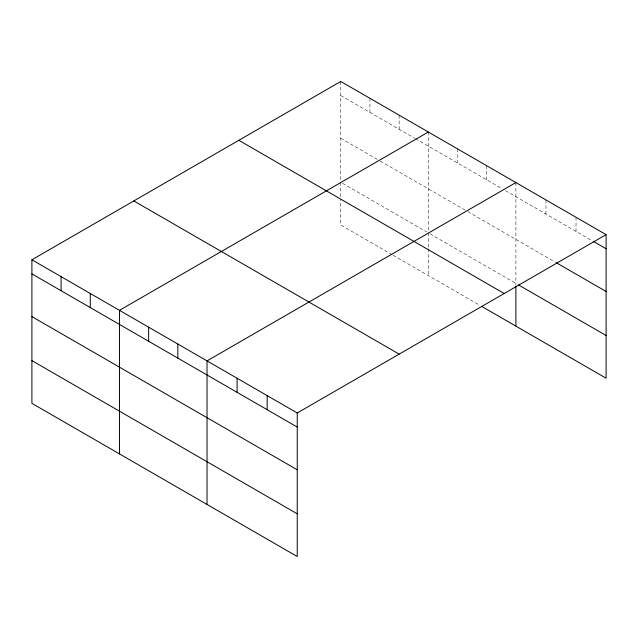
<?xml version="1.0" encoding="UTF-8"?>
<svg xmlns="http://www.w3.org/2000/svg" width="638" height="638" viewBox="0 0 638 638"><rect width="100%" height="100%" fill="white"/><g stroke="black" fill="none" stroke-linecap="round" stroke-linejoin="round"><path stroke-width="0.48" stroke-dasharray="3.19 2.39" d="M340.756 95.564L414.588 138.183M415.442 138.677L502.146 188.736M505.583 190.722L592.351 240.821M340.756 138.286L379.387 160.585M380.248 161.087L466.952 211.138M467.814 211.641L555.411 262.21M342.478 183.297L426.607 231.865M430.036 233.851L515.887 283.408M392.266 254.761L340.756 225.023L340.756 199.192M393.128 255.256L479.832 305.315M576.026 217.295L576.026 231.395M545.953 199.933L545.953 214.033M515.887 182.572L515.887 285.393M486.698 165.721L486.698 179.82M457.51 148.869L457.51 162.969M428.321 132.018L428.321 230.9M428.321 232.854L428.321 247.759M428.321 248.756L428.321 275.576M399.133 115.167L399.133 129.267M369.944 98.316L369.944 112.416M340.756 81.465L340.756 180.347M340.756 182.301L340.756 198.203"/><path stroke-width="0.96" d="M606.1 234.656L340.756 81.465L31.9 259.778L31.9 403.344L297.244 556.535L297.244 412.977L606.1 234.656L606.1 378.222L481.546 306.312M428.321 132.018L119.466 310.331L119.466 453.897M515.887 182.572L207.023 360.885L207.023 504.451M593.212 241.316L606.1 248.756M556.264 262.704L606.1 291.478M518.463 284.899L606.1 335.492M238.835 140.304L504.18 293.504M133.821 200.938L399.165 354.13M31.9 259.778L297.244 412.977M31.9 273.877L297.244 427.069M31.9 316.6L297.244 469.799M31.9 360.622L297.244 513.813M515.887 286.39L515.887 326.13M267.17 395.616L267.17 409.708M237.097 378.254L237.097 392.346M177.835 344.034L177.835 358.133M148.646 327.182L148.646 341.282M90.277 293.48L90.277 307.58M61.088 276.629L61.088 290.729"/></g></svg>
